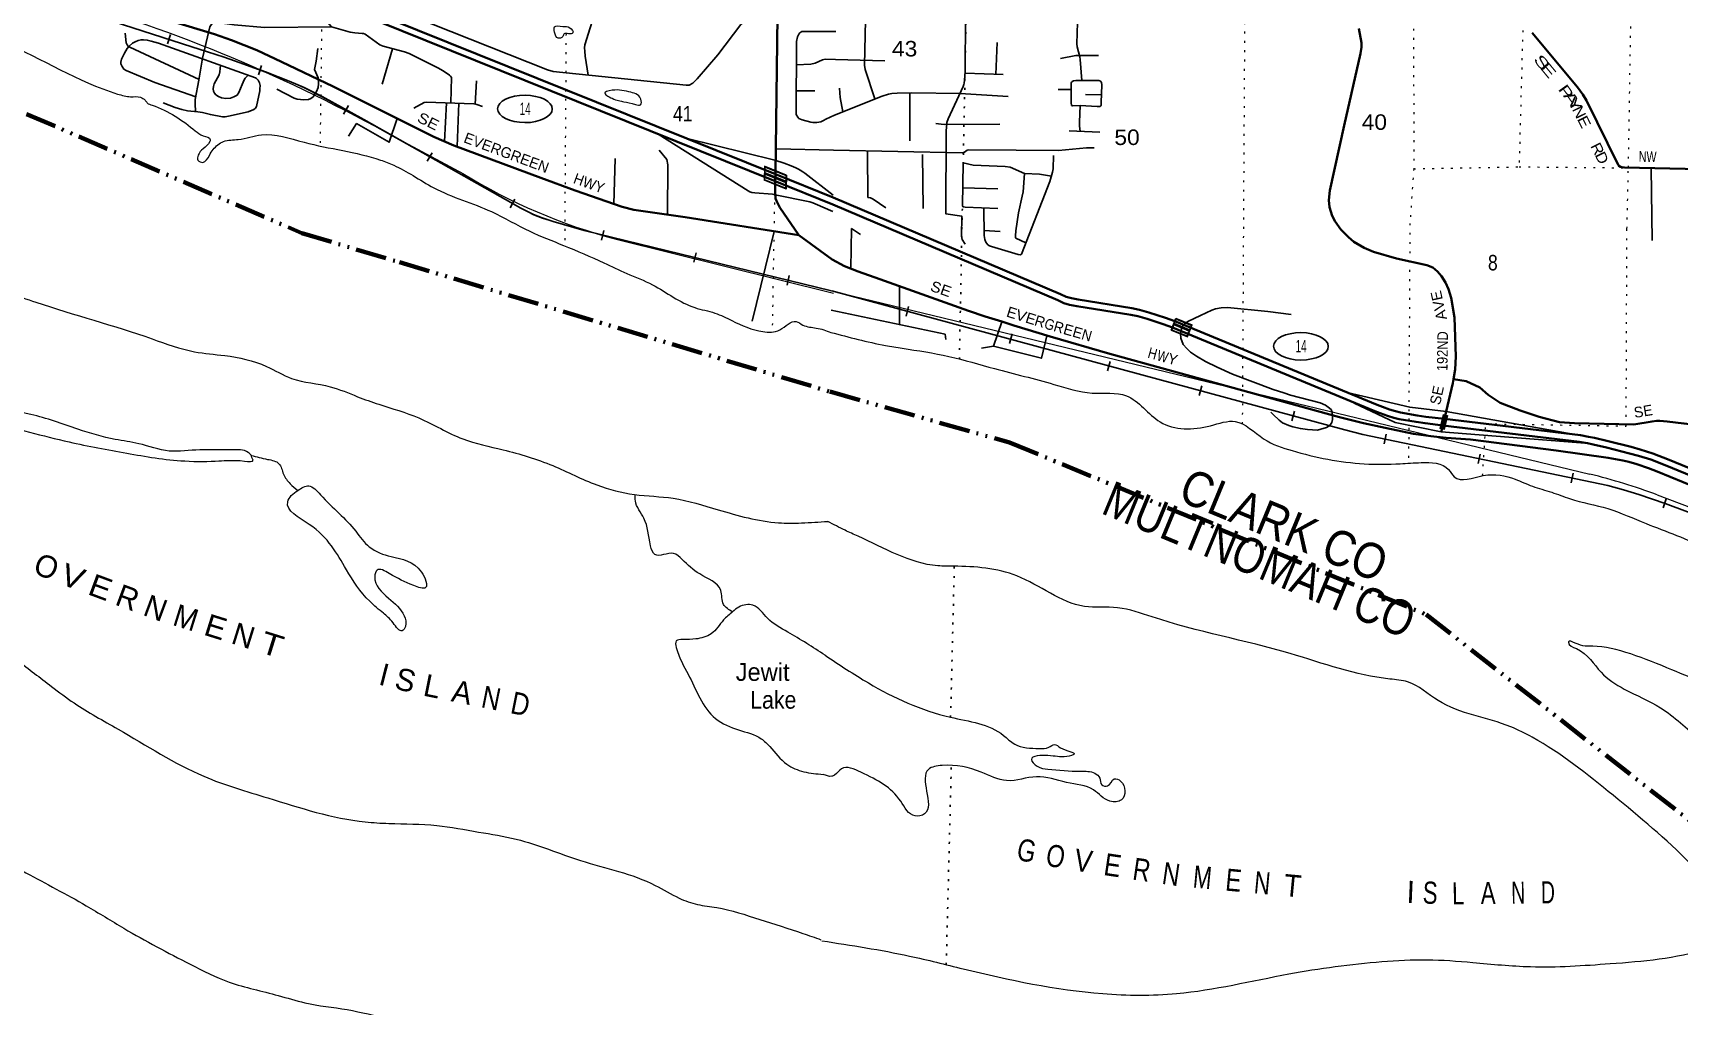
# Model space of a CAD drawing. Header units: feet. Extents: x -481249 to -254670, y -730376 to -544252.
# Drawn here: x -393503 to -374898, y -704442 to -693449 of the extents above; entities that cross this region are included whole.
import ezdxf
from ezdxf.enums import TextEntityAlignment as Align

# ---------------------------------------------------------------- set-up
doc = ezdxf.new("R2010")
doc.units = ezdxf.units.FT
doc.header["$LTSCALE"] = 70
doc.linetypes.add('DASH_DOUBLE_DOT', pattern=[9.2, 5, -1.2, 0.3, -1.2, 0.3, -1.2])
doc.linetypes.add('DOTTED', pattern=[1.5, 0.3, -1.2])
for name, color, linetype, lineweight in [('10', 7, 'DASH_DOUBLE_DOT', 70), ('17', 7, 'Continuous', 25), ('23', 7, 'Continuous', 70), ('24', 7, 'Continuous', 25), ('26', 7, 'Continuous', 40), ('27', 7, 'Continuous', 13), ('29', 7, 'Continuous', 25), ('34', 7, 'Continuous', 25), ('39', 7, 'Continuous', 13), ('41', 7, 'Continuous', 13), ('42', 7, 'Continuous', 13), ('59', 7, 'Continuous', 13), ('6', 7, 'DOTTED', 25), ('7', 7, 'DOTTED', 13)]:
    doc.layers.add(name, color=color, linetype=linetype, lineweight=lineweight)
doc.layers.add('12', color=7, linetype='Continuous')

msp = doc.modelspace()

# ---------------------------------------------------------------- linework, layer by layer
at = {"layer": '10'}
for points in [[(-396529.38, -693086.03), (-390465.31, -695711.14), (-389360.95, -696039.57), (-384495.48, -697501.79)], [(-384495.48, -697501.79), (-382464.62, -698075.99), (-377755.65, -700019.89), (-372848.32, -703857.9)]]:
    msp.add_lwpolyline(points, dxfattribs=at)
at = {"layer": '17'}
for centre in [(-387941.93, -694307.69), (-379172.2, -696989.59)]:
    msp.add_ellipse(centre, major_axis=(309.24, -1), ratio=0.500121, dxfattribs=at)
at = {"layer": '23', "lineweight": 35}
for p, q in [((-384459.24, -695306.74), (-385111.16, -695044.44)), ((-384460.55, -695386.09), (-385112.19, -695124.01))]:
    msp.add_line(p, q, dxfattribs=at)
for points in [[(-385111.16, -695044.44), (-390159.4, -693013.25), (-390472.58, -692899.17), (-397152.24, -690458.81), (-397256.2, -690425.06)], [(-385112.19, -695124.01), (-390186.24, -693083.29), (-390498.28, -692969.63), (-397176.7, -690529.72), (-397250.93, -690505.62)], [(-384460.55, -695386.09), (-381918.61, -696469.58), (-381849.56, -696500.4), (-381786.4, -696519.99), (-381703.7, -696534.11), (-381095.58, -696632.41), (-381015.15, -696649.63), (-380910.28, -696677.65), (-380727.6, -696737.8), (-380623.01, -696775.86), (-378337.64, -697721.48), (-378276.29, -697744.31), (-378193.59, -697775.94), (-378123.05, -697796.11), (-378060.29, -697811.18), (-377870.13, -697843.81), (-377768.26, -697859.07), (-377568.01, -697883.1)], [(-384459.24, -695306.74), (-381888.64, -696400.83), (-381824.99, -696429.24), (-381765.23, -696447.04), (-381689.66, -696460.41), (-381081.73, -696558.67), (-380997.61, -696576.69), (-380888.86, -696605.74), (-380703.04, -696666.93), (-380595.84, -696705.94), (-378310.21, -697651.66), (-378249.81, -697674.14), (-378169.84, -697704.73), (-378103.98, -697723.56), (-378045.18, -697737.68), (-377858.23, -697769.76), (-377758.23, -697784.74), (-377550.58, -697809.66)], [(-377568.01, -697883.1), (-376022.96, -698068.53), (-375934.25, -698084.32), (-375867.87, -698098.06), (-375716.62, -698132.81), (-375457.24, -698198.45), (-375357.9, -698226.33), (-375217.97, -698269.8), (-375036.41, -698340.01), (-370949.84, -700017.99)], [(-377550.58, -697809.66), (-376011.91, -697994.32), (-375920.08, -698010.66), (-375851.87, -698024.78), (-375699.02, -698059.9), (-375437.9, -698125.98), (-375336.64, -698154.4), (-375193.29, -698198.93), (-375008.64, -698270.34), (-370925.66, -699946.84)]]:
    msp.add_lwpolyline(points, dxfattribs=at)
at = {"layer": '24'}
for p, q in [((-377530.95, -697726.95), (-376053.83, -697989.29)), ((-377585.44, -697956.54), (-375913.75, -698087.52))]:
    msp.add_line(p, q, dxfattribs=at)
for points in [[(-386435.45, -694591.81), (-385418.45, -695234.55), (-385399.08, -695244.59), (-385379.01, -695250.16), (-385344.94, -695254.44), (-385144.8, -695272.48), (-385113.52, -695278.29), (-384723.48, -695358.23), (-384689.21, -695367.88), (-384660.22, -695379.04), (-384461.89, -695467.17)], [(-386123.14, -694637.26), (-385117.7, -694885.41), (-385010.97, -694920.99), (-384932.9, -694950), (-384881.33, -694972.04), (-384850.1, -694988.22), (-384829.74, -695000.77), (-384802.97, -695017.51), (-384778.73, -695033.41), (-384458.84, -695282.29)], [(-378650.13, -697511.01), (-377942.6, -697676.92), (-377530.95, -697726.95)], [(-378569.63, -697632.12), (-378104.83, -697848.25), (-377585.44, -697956.54)]]:
    msp.add_lwpolyline(points, dxfattribs=at)
at = {"layer": '26'}
for p, q in [((-385087.9, -693260.7), (-385111.16, -695044.44)), ((-385111.16, -695044.44), (-385112.19, -695124.01)), ((-384846.98, -695735.65), (-384470.86, -696010.22)), ((-377568.01, -697883.1), (-377585.44, -697956.54))]:
    msp.add_line(p, q, dxfattribs=at)
for points in [[(-392298.97, -693208.71), (-391451.21, -693464.99), (-391256.84, -693530.47), (-390974.1, -693644.44), (-390694.15, -693774.43), (-390110.14, -694056.11), (-388970.69, -694623.78), (-388745.48, -694719.57), (-387761.98, -695086.66), (-387373.36, -695228.26), (-386844.44, -695415.15), (-386712.91, -695447.12), (-386131.78, -695529.75), (-384846.98, -695735.65)], [(-378518.43, -693398.79), (-378488.2, -693562.12), (-378487.68, -693608.87), (-378498.83, -693680.3), (-378683.03, -694493.64), (-378845.1, -695228.64), (-378855.55, -695339.58), (-378848.46, -695417.58), (-378820.11, -695516.85), (-378783.82, -695578.92), (-378720.89, -695670.49), (-378635.85, -695757.94), (-378574.42, -695807.58), (-378455.68, -695876.38), (-378352.36, -695923.4), (-378091.71, -695998.02), (-377746.93, -696073.14), (-377680.24, -696100.67), (-377627.09, -696143.22), (-377583.38, -696197.58), (-377537.49, -696267.92), (-377505.42, -696344.13), (-377474.71, -696441.04), (-377434.89, -696665.17), (-377420.37, -697105.22), (-377428.84, -697253.08), (-377446.85, -697359.46)], [(-376557.5, -693447.22), (-376046.33, -694063.41), (-375986.24, -694146.2), (-375944.93, -694211.49), (-375585.76, -694939.27), (-375577.54, -694951.12), (-375561.07, -694961.71), (-375543.43, -694966.42), (-375516.38, -694968.78), (-374316.59, -694997.44)], [(-385112.19, -695124.01), (-385113.93, -695257.12), (-385109.24, -695320.45), (-385100.29, -695345.33), (-385062.86, -695419.67), (-384846.98, -695735.65)], [(-384470.86, -696010.22), (-384330.3, -696082.25), (-384177.4, -696143.44), (-383932.78, -696230.52), (-382929.56, -696588.25), (-382740.89, -696651.46), (-382553.21, -696710.63), (-382416.78, -696752.99), (-382007.5, -696880.08), (-381332.43, -697073.06), (-378735.62, -697788.49), (-378462.77, -697859.1), (-378218.33, -697911.8), (-377898.43, -697977.7), (-377703.26, -698004.35), (-377529.2, -698023.17), (-377253.74, -698042.66), (-376287, -698165.05), (-375698.95, -698249.77), (-375533.12, -698278.02), (-375464.91, -698294.49), (-375375.52, -698320.38), (-375243.8, -698365.09), (-375143.83, -698405.1), (-374409.95, -698706.34)], [(-373477.95, -697285.04), (-373815.74, -697665.79), (-373825.9, -697675.97), (-373837.96, -697683.03), (-373850.6, -697690.09), (-373875.6, -697698.33), (-373986.85, -697726.95), (-374679.55, -697873.22), (-374695.4, -697875.43), (-374717.75, -697875.43), (-374747.74, -697871.89), (-374843.35, -697860.35), (-375033, -697839.01), (-375114.7, -697831.88), (-375133.23, -697831.3), (-375152.92, -697831.88), (-375203.01, -697838.05), (-375408.67, -697872.05)], [(-377446.85, -697359.46), (-377454.63, -697405.41), (-377530.95, -697726.95), (-377550.58, -697809.66), (-377568.01, -697883.1)], [(-377446.85, -697359.46), (-377304.65, -697383.17), (-377147.79, -697453.8), (-377053.68, -697536.19), (-376920.35, -697626.44), (-376692.9, -697712.76), (-376477.22, -697787.31), (-376249.78, -697846.17), (-376081.15, -697857.94), (-375408.67, -697872.05)]]:
    msp.add_lwpolyline(points, dxfattribs=at)
at = {"layer": '29'}
for p, q in [((-382618.86, -693917.51), (-382604.4, -693556.37)), ((-389438.76, -693627.49), (-389554.66, -694028.11)), ((-384433.54, -693749.89), (-383876.38, -693764.69)), ((-382967.69, -693905.58), (-382536.83, -693920.32)), ((-388490.52, -693989.98), (-388506.46, -694252.41)), ((-384874.1, -694103.37), (-384667.04, -694103.42)), ((-383592.27, -694669.56), (-383592.97, -694126.52)), ((-381915.69, -694087.47), (-381768.37, -694090.03)), ((-381604.63, -694142.99), (-381427.03, -694148.02)), ((-388827.94, -694238.83), (-388850.53, -694674.89)), ((-388687.74, -694243.79), (-388709.14, -694733.14)), ((-381446.14, -694568.64), (-381789.94, -694554.64)), ((-386921.15, -694866.47), (-386938.02, -695382.08)), ((-385098.55, -694760.18), (-384456.01, -694774.68)), ((-383448.71, -694823.36), (-383440.08, -695431.73)), ((-375213.64, -694976.01), (-375202.86, -695795.73)), ((-382994.05, -695199.51), (-382597.67, -695209.99)), ((-385126.42, -695690.87), (-385373.9, -696704.71)), ((-382572.23, -695693.45), (-382753.6, -695680.52)), ((-383709.21, -696310.24), (-383710.04, -696743.49))]:
    msp.add_line(p, q, dxfattribs=at)
for points in [[(-386708.27, -692523.11), (-386817.86, -692570.01), (-386852.89, -692588.13), (-386871.29, -692597.07), (-386918.11, -692636.46), (-386968.89, -692700.16), (-387022.34, -692811.66), (-387266.54, -693582.04), (-387268.06, -693619.33), (-387265.99, -693655.14), (-387261.16, -693711.93), (-387228.42, -693924.89)], [(-383985.95, -694192.89), (-384095.13, -693861.18), (-384103.22, -693814.88), (-384076.18, -692626.83), (-384069.84, -692611.54), (-384022.95, -692557.61)], [(-390292.19, -692829.34), (-387686.9, -693867.43), (-387621.63, -693884.13), (-386118.22, -694039.97), (-386084.13, -694037.59), (-386045.48, -694018.26), (-385996.81, -693967.1), (-385760.73, -693697.3), (-385503.79, -693355.71), (-385465.74, -693322.24), (-385436.75, -693302.91), (-385388.44, -693281.16), (-385344.05, -693271.19), (-385087.9, -693260.7)], [(-390256.19, -693233.65), (-390129.04, -693380.82), (-389916.49, -693438.79), (-389863.92, -693448.51), (-389780.59, -693454.55), (-389766.7, -693455.16), (-389749.84, -693462.33), (-389582.52, -693582.63), (-389565, -693591.7), (-389544.16, -693600.23), (-389303.51, -693662.46), (-389250.98, -693683.54), (-388927.34, -693841.93), (-388867.51, -693877.47), (-388793.83, -693928.22), (-388781.75, -693939.1), (-388773.67, -693953.35), (-388778.83, -694240.57)], [(-391664, -694337.97), (-391669.56, -694250.86), (-391667.87, -694200.5), (-391627.39, -693982.89), (-391586.58, -693733.29), (-391502.47, -693382.09), (-391479.33, -693347.62), (-391449.67, -693332.58), (-391389.95, -693335.53), (-391226.72, -693356.65), (-390887.21, -693387.79), (-390129.04, -693380.82)], [(-382961.45, -693273.57), (-382966.27, -693884.78), (-382973.1, -693984.67), (-382976.63, -694016.44), (-382981.91, -694032.12), (-382987.62, -694053.66), (-383159.79, -694420.55), (-383173.62, -694460.05), (-383175.45, -694473.05), (-383180.2, -694556.48), (-383186.77, -695492.35), (-383006.01, -695517.91), (-383008.36, -695743.84), (-383001.9, -695784.18), (-382964.8, -695834.93)], [(-381698.25, -693331.03), (-381703.47, -693571.56), (-381699.18, -693608.21), (-381671.13, -693718.94), (-381667.01, -693748.07), (-381647.32, -693987.1)], [(-391662.49, -694171.6), (-392124.36, -694010.28), (-392448.71, -693875.28), (-392476.35, -693858.15), (-392495.68, -693829.15), (-392507.76, -693797.73), (-392509.57, -693779), (-392501.66, -693746.8), (-392466.69, -693676.9), (-392438.05, -693625.4), (-392414.15, -693597.75), (-392377.32, -693565.73), (-392348.93, -693550.62), (-392314.44, -693534.55), (-392281.3, -693526.46), (-392251.71, -693527.06), (-392210.04, -693530.08), (-392167.16, -693541.56), (-392085.04, -693565.73), (-390987.64, -693954.83), (-390975.69, -693965.08), (-390958.78, -693983.21), (-390941.87, -694013.42), (-390935.83, -694044.83), (-390936.68, -694081.29), (-390938.25, -694105.25), (-390974.97, -694280.92), (-390985.96, -694299.19), (-391006.49, -694314.9), (-391070.11, -694342.04), (-391292.73, -694391.03), (-391328.97, -694397.07), (-391362.25, -694395.33), (-391496.73, -694372.08), (-391586.22, -694349.94), (-391639.18, -694340.76), (-391755.67, -694327.68), (-391821.74, -694314.9), (-391894.05, -694292.4), (-392030.21, -694237.14)], [(-392460.36, -693451.2), (-392449.43, -693559.3), (-392437.71, -693585.06), (-392425.02, -693597.75), (-392407.73, -693609.68), (-391626.01, -693974.47)], [(-384428.3, -693432.18), (-384810.84, -693432.13), (-384834.05, -693446.68), (-384847.34, -693461.79), (-384863.03, -693492.6), (-384872.37, -693547.55), (-384874.93, -694369.47), (-384859.41, -694402.5), (-384844.92, -694417), (-384809.2, -694430.08), (-384712.06, -694458.09), (-384685.49, -694462.92), (-384642.61, -694459.62), (-384598.53, -694453.25), (-384565.92, -694437.54), (-384541.76, -694423.04), (-384443.9, -694377.35)], [(-390747.7, -694085.04), (-390549.33, -694187.42), (-390515.63, -694199.19), (-390443.04, -694206.75), (-390387.49, -694199.5), (-390362.72, -694190.61), (-390336.76, -694170.5), (-390298.11, -694112.5), (-390281, -694067.37), (-390273.95, -694023.08), (-390277.84, -693957.41), (-390319.06, -693861.03), (-390317.43, -693844.25), (-390301.99, -693767.19), (-390282.39, -693623.38)], [(-384873.19, -693811.53), (-384712.06, -693800.73), (-384663.78, -693791.47), (-384579.2, -693754.81), (-384550.7, -693746.52), (-384433.54, -693749.89)], [(-381887.49, -693737.22), (-381714.88, -693704.14), (-381683.48, -693703.36), (-381460.84, -693704.56)], [(-391382.75, -693814.74), (-391389.11, -693887.11), (-391399.02, -693923.4), (-391452.86, -694022.51), (-391463.03, -694053.9), (-391466.65, -694079.27), (-391461.82, -694108.27), (-391451.98, -694130.51), (-391435.25, -694146.94), (-391406.27, -694166.28), (-391370.03, -694181.98), (-391321.89, -694189.71), (-391269.79, -694188.03), (-391231.14, -694172.32), (-391196.11, -694150.57), (-391174.4, -694123.08), (-391137.27, -694033.43), (-391116.6, -693979.63), (-391105.53, -693962.06), (-391069.57, -693925.78)], [(-384443.9, -694377.35), (-383903.99, -694165.02), (-383834.04, -694141.23), (-383796.41, -694134.17), (-383735.34, -694129.88), (-383569.26, -694126.76), (-383021.27, -694132.29), (-382479.78, -694165.77)], [(-384385.32, -694071.98), (-384379.2, -694178.32), (-384350.98, -694340.81)], [(-389197.53, -694297.4), (-389081.88, -694236.96), (-389058.09, -694230.7), (-388521.38, -694249.67), (-388485.24, -694256.3), (-388421.14, -694278.6)], [(-381668.14, -694559.6), (-381673.47, -694503.54), (-381676.19, -694456.41), (-381665.24, -694270.55)], [(-389386.66, -694416.55), (-389477.07, -694684.79), (-389844.86, -694473.39), (-389936.82, -694614.53)], [(-383298.73, -694472.25), (-383238.3, -694481.23), (-383202.88, -694481.93), (-382574.76, -694480.85)], [(-386425.52, -694775.07), (-386340.13, -694877.86), (-386326.89, -694940.24), (-386330.66, -695501.47)], [(-384456.01, -694774.68), (-382999.5, -694803.2), (-382975.44, -694797.76), (-382944.86, -694775.4), (-382926.64, -694770.7), (-382389.94, -694774.68), (-381909.9, -694777.03), (-381593.34, -694748.47), (-381509.32, -694747.92)], [(-384069.96, -694793.34), (-384066.23, -695307.8), (-384036.31, -695312.33), (-384008.11, -695327.32), (-383862.29, -695425.59)], [(-381968.88, -694832.12), (-381972.78, -694983.65), (-381978.25, -695022.36), (-382008.09, -695126.06), (-382330.7, -695948.19), (-382341.5, -695954.46), (-382366.77, -695951.57), (-382667.23, -695862.16), (-382690.8, -695853.26), (-382710.8, -695841.5), (-382734.37, -695812.89), (-382746.08, -695783.84), (-382753.02, -695736.4), (-382756.25, -695426.63)], [(-382988.07, -694916.6), (-382998.36, -695403.75), (-382994.25, -695410.81), (-382983.66, -695415.52), (-382967.42, -695418), (-382596.13, -695433.17)], [(-382988.07, -694916.6), (-382874.99, -694942.6), (-382516.15, -694957.77), (-382457.33, -694965.91), (-382294.56, -695036.89), (-382126.69, -695045.83), (-381991.36, -695067.93)], [(-382281.07, -695821.7), (-382393.5, -695766.72), (-382397.95, -695761.48), (-382397.95, -695741.47), (-382392.08, -695686.57), (-382364.46, -695482.62), (-382321.13, -695294.97), (-382311.5, -695246.07), (-382294.56, -695036.89)], [(-384256.96, -696111.6), (-384249.91, -695660.23), (-384149.06, -695726.12)], [(-384480.27, -696580.23), (-383192.86, -696853.12), (-383183.92, -696913.41)], [(-379280.26, -696628.64), (-379545.76, -696597.96), (-380001.01, -696551.95), (-380074.69, -696555.79), (-380135.85, -696567.56), (-380178.19, -696581.68), (-380306.64, -696640.83), (-380451.04, -696708.76), (-380500.43, -696746.42), (-380519.05, -696775.42), (-380531.01, -696845.26), (-380529.22, -696897.5), (-380502.79, -696967.64), (-380462.8, -697014.71), (-380420.46, -697054.71), (-380350.79, -697101.03), (-380249.92, -697160.61), (-380118.2, -697226.51), (-379946.29, -697302.49), (-379485.47, -697475.97), (-379363.15, -697515.98), (-379289.06, -697539.51), (-378955.05, -697628.94), (-378892.72, -697652.48), (-378864.5, -697676.01), (-378831.57, -697704.25), (-378819.73, -697732.98), (-378815.1, -697814.86), (-378821.83, -697851.19), (-378843.33, -697885.46), (-378880.96, -697906.64), (-378947.19, -697927.17), (-378983.28, -697934.89), (-379096.18, -697930.18), (-379177.33, -697918.41), (-379264.72, -697897.59), (-379306.7, -697883.11), (-379378.44, -697854.87), (-379417.25, -697824.27), (-379484.31, -697759.49), (-379512.51, -697733.78)], [(-382781.58, -697010.6), (-382647.17, -696988.89), (-382550.36, -696711.52)], [(-382647.17, -696988.89), (-382105.49, -697124.59), (-382041.76, -696869.44)]]:
    msp.add_lwpolyline(points, dxfattribs=at)
msp.add_lwpolyline([(-381665.24, -694270.55), (-381754.62, -694272.9), (-381762.87, -694268.5), (-381768.31, -694236.34), (-381768.4, -694015.87), (-381764.03, -694004.6), (-381758.15, -693996.36), (-381742.86, -693991.66), (-381715.88, -693986.73), (-381454.71, -693988.13), (-381442.95, -693991.66), (-381434.72, -693998.72), (-381427.29, -694008.82), (-381422.96, -694036.37), (-381430.25, -694236.22), (-381431.19, -694265.84), (-381434.72, -694274.08), (-381445.3, -694279.96), (-381475.02, -694279.53)], close=True, dxfattribs=at)
at = {"layer": '34'}
for p, q in [((-391981.85, -693574.14), (-391947.95, -693468.86)), ((-390955.21, -693921.92), (-390918.03, -693817.75)), ((-389991.12, -694366.09), (-389937.65, -694269.25)), ((-389045.93, -694899.49), (-388991.62, -694803.14)), ((-388110.58, -695423.67), (-388056.27, -695327.31)), ((-387076.99, -695788.53), (-387050.84, -695681.05)), ((-386034.54, -696039.43), (-386008.4, -695931.95)), ((-384980.14, -696298.61), (-384953.99, -696191.14)), ((-383634.63, -696647.68), (-383605.71, -696540.92)), ((-382464.93, -696956.1), (-382436.01, -696849.34)), ((-381356.43, -697266.04), (-381327.51, -697159.28)), ((-380320.84, -697543.86), (-380291.92, -697437.1)), ((-379273.5, -697830.27), (-379244.58, -697723.5)), ((-378230.31, -698090.24), (-378207.72, -697981.96)), ((-377167.92, -698314.48), (-377145.34, -698206.2)), ((-376117.76, -698530.83), (-376095.18, -698422.55)), ((-375078.57, -698815.94), (-375042.8, -698711.28))]:
    msp.add_line(p, q, dxfattribs=at)
at = {"layer": '34', "lineweight": 13}
for p, q in [((-389522.76, -694568.22), (-388638.16, -695042.49)), ((-386911.28, -695779.14), (-384455.92, -696389.44)), ((-384460.96, -696367.17), (-375905.93, -698433.11))]:
    msp.add_line(p, q, dxfattribs=at)
for points in [[(-410217.27, -687647.52), (-391705.79, -693606.81), (-391623.66, -693633.4), (-391342.19, -693724.21), (-390875.63, -693890.75), (-390608.35, -693993.97), (-390437.02, -694068.02), (-390236.31, -694169.6), (-389764.77, -694429.94), (-387989.61, -695430.44), (-387844.97, -695502.53), (-387748.84, -695540.06), (-387623.31, -695579.92), (-387273.85, -695682.89), (-384478.56, -696362.88)], [(-384473.78, -696363.49), (-378674.46, -697934.4), (-378471.55, -697985.27), (-375701.93, -698562.91), (-375526.18, -698611.38), (-375352.09, -698663.17), (-375055.39, -698764.57), (-370848.56, -700337.01)], [(-375145.85, -698666.6), (-371003.34, -700232.6), (-370934.13, -700254.01)]]:
    msp.add_lwpolyline(points, dxfattribs=at)
at = {"layer": '34'}
for points in [[(-410216.93, -687646.48), (-391705.45, -693605.76), (-391623.32, -693632.35), (-391341.84, -693723.17), (-390875.25, -693889.72), (-390607.93, -693992.95), (-390436.55, -694067.02), (-390235.8, -694168.63), (-389764.23, -694428.98), (-387989.09, -695429.47), (-387844.52, -695501.52), (-387748.47, -695539.02), (-387622.99, -695578.87), (-387273.56, -695681.83), (-384478.3, -696361.81)], [(-384473.49, -696362.43), (-378674.18, -697933.34), (-378471.3, -697984.2), (-375701.67, -698561.84), (-375525.88, -698610.32), (-375351.76, -698662.12), (-375055.02, -698763.53), (-370848.21, -700335.97)]]:
    msp.add_lwpolyline(points, dxfattribs=at)
at = {"layer": '34', "lineweight": 13}
for centre, radius, start, end in [((-397935.28, -709735.85), 17344.54, 60.97547, 74.60056), ((-385269.17, -689555.51), 6436.61, 238.38524, 255.21934), ((-377773.3, -705865.86), 7663.74, 69.94989, 75.89715)]:
    msp.add_arc(centre, radius, start, end, dxfattribs=at)
at = {"layer": '39'}
for points in [[(-416431.66, -691120.24), (-416007.48, -691153.15), (-415860.96, -691212.94), (-415625.19, -691222.87), (-414894.47, -691197.16), (-414516.07, -691182.62), (-413768.76, -691213.43), (-413551.18, -691230.92), (-412988.58, -691369.31), (-412520.38, -691443.2), (-411634.76, -691621.77), (-410901.6, -691818.55), (-410557.24, -691885.32), (-410028.22, -691926.67), (-409533.24, -692049.33), (-409120.26, -692252.09), (-408505.85, -692558.1), (-407748.97, -693005.97), (-407088.59, -693393.3), (-406908.44, -693467.96), (-406716.59, -693554.95), (-406538.99, -693651.59), (-406092.49, -693953.39), (-405825.79, -694086.34), (-405578.37, -694190.75), (-404989.95, -694576.27), (-404427.91, -694897), (-403853.18, -695189.99), (-403469.64, -695450.13), (-403093.4, -695682.02), (-402715.56, -695929.99), (-402184.51, -696290.02), (-401922.31, -696523.05), (-401409.1, -696956.78), (-400509.61, -697700.81), (-400210.47, -697896.69), (-399954.57, -698061.44), (-399597.27, -698330.93), (-399407.68, -698588.19), (-399120.99, -698801.8), (-398552.96, -699202.84), (-397925.42, -699783.73), (-397845.32, -699940.04), (-397712.84, -700001.49), (-397587.46, -700106.84), (-397131.57, -700593.23), (-396378.45, -701191.3), (-395788.08, -701659.03), (-395258.28, -702069.13), (-394256.98, -702661.41), (-393886.04, -702784.96), (-393581.8, -702936.89), (-392901.03, -703308.7), (-392475.37, -703563.88), (-391725.43, -703969.49), (-391284.42, -704170.95), (-390730.17, -704323.15), (-390430.18, -704404.84), (-389952.09, -704482.98), (-388996.6, -704667.32), (-388519.6, -704709.37), (-388238.21, -704814.63), (-387736.73, -704997.57), (-386640.48, -705391.85), (-385871, -705655.67), (-385333.09, -705821.49), (-384634.65, -705913.8)], [(-395802.16, -692701.08), (-395747.73, -692604.26), (-395714.7, -692563), (-395695.06, -692577.52), (-395722.05, -692697.08), (-395742.65, -692800.77), (-395601.53, -692916.54), (-395314.63, -693041.98), (-394996.95, -693136.14), (-394479.29, -693311.47), (-393829.29, -693554.25), (-392545.79, -694139.6), (-392398.52, -694169.35), (-392288.68, -694176.12), (-392235.51, -694209.52), (-392210.28, -694240.21), (-392156.9, -694265.6), (-391668.08, -694554.43), (-391577.48, -694610.82), (-391498.62, -694656.89), (-391503.12, -694676.81), (-391579.13, -694757.06), (-391635.01, -694831.81), (-391638.41, -694887.83), (-391582.99, -694911.27), (-391509.02, -694832.97), (-391412.02, -694713.17), (-391349.1, -694676.68), (-391182.49, -694652.81), (-390921.17, -694601.26), (-390439.18, -694683.52), (-389574.15, -694885.61), (-389425.58, -694943.46), (-389206.5, -695061.18), (-388971.93, -695199.34), (-388320.58, -695468.21), (-387888.07, -695689.49), (-387506.03, -695849.39), (-387048.93, -696047.25), (-386791.87, -696165.93), (-386499.08, -696295.53), (-386023.45, -696551.96), (-385794.97, -696613.82), (-385603.07, -696698.8), (-385254.16, -696823.8), (-385061.61, -696802.59), (-384877.26, -696709.03), (-384800.25, -696749.04), (-384649.08, -696782.9), (-384484.22, -696831.72)], [(-387514.21, -693376.33), (-387606.36, -693382.03), (-387607.82, -693440.11), (-387567.54, -693509.25), (-387515.02, -693488.53), (-387498.27, -693458.89), (-387450.25, -693458.09), (-387400.03, -693449.34), (-387434.56, -693390.35), (-387514.21, -693376.33)], [(-386823.42, -694227.33), (-386956.44, -694187.91), (-387038.85, -694123.72), (-386988.32, -694102.95), (-386766.59, -694114.53), (-386632.62, -694196.05), (-386634.27, -694262.14), (-386694.14, -694256.63), (-386823.42, -694227.33)], [(-397866.21, -696775.3), (-398196.72, -696394.26), (-398635.56, -695866.22), (-398927.4, -695618.41), (-399264.86, -695355.43), (-399837.68, -694906.17), (-400139.41, -694654.11), (-400120.57, -694620.51), (-399975.65, -694664.24), (-399607.3, -694811.77), (-399175.49, -695061.09), (-398583.97, -695482.76), (-398009.74, -695875.94), (-397359.5, -696269.02), (-397205.04, -696411.17), (-396792.57, -696714.12), (-396282.11, -697017.52), (-395986.82, -697127.14), (-395607.47, -697234.87), (-395388.19, -697344.59), (-395083.36, -697552.64), (-394518.02, -697741.2), (-393986.7, -697850.74), (-393094.09, -698069.56), (-392443.18, -698196.14), (-391787.33, -698284.77), (-391401.29, -698284.45), (-391113.29, -698285.68), (-391013.04, -698276.18), (-391030.23, -698243.68), (-391036.35, -698219.48)], [(-391034.3, -698221.49), (-391068.93, -698188.21), (-391262.16, -698159.7), (-391618.17, -698158.77), (-391962.54, -698172.15), (-392306.5, -698089.36), (-392573.31, -698040.57), (-392994.48, -697925.78), (-393528.34, -697758.06), (-393928.63, -697687.88), (-394335.06, -697623.56), (-394760.68, -697526.69), (-394968.57, -697441.3), (-395178, -697337.85), (-395144.62, -697282.58), (-394991.1, -697302.47), (-394456.53, -697361.99), (-393851.01, -697463.38), (-393829.22, -697391.79), (-393890.28, -697274.03), (-394025.06, -697224.55), (-394211.36, -697235.9), (-394432.54, -697122.12), (-394525.84, -697093.73), (-394662.56, -697122.35), (-394788.69, -697047.04), (-394847.41, -696915.31), (-394921.42, -696915.45), (-394983.54, -697000.06), (-395077.19, -697065.84), (-395179.69, -697085.31), (-395238.31, -697029.73), (-395340.84, -696730.57), (-395534.96, -696174.61), (-395451.85, -696130.61), (-395189.79, -696129.18), (-394439.89, -696216.16), (-394093.68, -696288.99), (-393468.67, -696491.07), (-392156.88, -696904.79), (-391676.49, -697051.13), (-391335.52, -697093.76), (-390864.52, -697215.82), (-390579.88, -697351.23), (-390142.21, -697446.39), (-389834.98, -697558.32), (-389593.11, -697644.56), (-389142.91, -697798.15), (-388644.78, -698035.12), (-388189.83, -698158.77), (-387628.23, -698337.21), (-387129.65, -698556.15), (-386704.28, -698663.03), (-386265.32, -698706.13), (-385758.49, -698835.1), (-385076.11, -698982.5), (-384816.03, -698984.58), (-384518.94, -698967.52)], [(-384484.22, -696831.72), (-383867.2, -696979.67), (-383677.73, -697011.03), (-383149.3, -697104.41), (-382633.65, -697241.66), (-381962.69, -697419.7), (-381530.35, -697517.42), (-381144.83, -697548.18), (-380762, -697843.46), (-380194.69, -697887.41), (-379913.77, -697838.19), (-379593.19, -698034.17), (-379271.51, -698168.05), (-378456.01, -698316.53), (-378049.92, -698315.59), (-377811.67, -698303.7), (-377503, -698381.23), (-377438.46, -698464.53), (-377110.16, -698450.2), (-376748.81, -698490.57), (-376556.19, -698570.08), (-376337.36, -698638.03), (-376134.59, -698709.7), (-375702.54, -698823.45), (-375271.44, -698991.3), (-374588.58, -699287.79), (-374414.1, -699375.01), (-374170.03, -699373.25), (-373803.85, -699479.84), (-373428.43, -699628.68), (-372920.05, -699837.95), (-372579.73, -699936.07), (-372394.79, -699997.42), (-372167.53, -700041.46), (-371905.56, -700158.26), (-371509.75, -700285.41), (-371435.51, -700272.67), (-371281.96, -700299.39), (-370714.3, -700549.79), (-370339.85, -700640.49), (-369802.23, -700780.13), (-368637.31, -700964.76), (-368432.52, -701034.47), (-367963.26, -701080.72), (-367162.34, -701148.78), (-366504.55, -701054.01), (-365664.36, -700711.89), (-364840.68, -700437.81), (-364572.79, -700328.27), (-364195.41, -700272.33), (-363854.27, -700158.17), (-363302.41, -699945.31), (-362673.72, -699685.69), (-362316.78, -699635.78), (-362062.84, -699754.45), (-361992, -699707.58), (-361875.03, -699541.26), (-361749.92, -699479.3), (-361679.24, -699554.69), (-361538.69, -699525.07), (-361524.2, -699497.26), (-361572.24, -699386.19), (-361575.32, -699334.03), (-361478.27, -699275.59), (-361373.4, -699227.31), (-361354.18, -699271.74), (-361411.73, -699358.93), (-361393.01, -699431.4), (-361288.21, -699387.13), (-361197.92, -699258.43), (-360896.97, -699207.55), (-360345.73, -699255.23), (-359682.38, -699411.09), (-359136.7, -699773.34), (-358719.83, -699840.72), (-358508.44, -699764.23), (-358396.37, -699647.94), (-358370.57, -699433.93), (-358349.05, -699009.41), (-358340.13, -698957.45), (-358311.85, -698941.91), (-358245.89, -699057.3), (-358227.59, -699153.82), (-358241.04, -699235.76), (-358167.48, -699261.1), (-358148.31, -699195.29), (-358179.65, -699044.43), (-358162.21, -698850.32), (-358082.59, -698759.51), (-357965.1, -698789.61), (-357895.08, -698788.83)], [(-396978.07, -697653.31), (-396298.65, -698239.5), (-395802.53, -698636.73), (-395540.13, -698781.6), (-394991.64, -699324.42), (-394640.79, -699691.95), (-394528.06, -699903.19), (-394245.57, -700124.71), (-393677.79, -700535.76), (-393293.16, -700832), (-393037.8, -701018.77), (-392541.13, -701313.81), (-391570.36, -701847.21), (-390846.41, -702091.85), (-389747.05, -702361.96), (-389481.44, -702378.66), (-388937.98, -702402.34), (-388465.78, -702476.33), (-388039.76, -702557.18), (-387313.7, -702797.86), (-386468.66, -703079.62), (-386200.21, -703222.63), (-385991.97, -703294), (-385774.84, -703329.51), (-385288.15, -703463.99), (-384801.95, -703620.91), (-384596.51, -703693.03)], [(-391036.09, -698221.05), (-390850.78, -698266.23), (-390722, -698315.56), (-390670.93, -698433.07), (-390595.63, -698541.17), (-390510.05, -698618.94)], [(-390510.05, -698618.94), (-390386.24, -698566.47), (-390252.71, -698666.02), (-389854.99, -699078.81), (-389701.38, -699255.01), (-389454.12, -699365.43), (-389112.45, -699540.34), (-389064.84, -699715.88), (-389198.27, -699692.49), (-389474.86, -699555.28), (-389613.94, -699517.72), (-389639.78, -699591.21), (-389483.82, -699833.6), (-389306.82, -700034.43), (-389293.79, -700152.99), (-389329.02, -700202.21), (-389432.81, -700113.43), (-389542.1, -700004.47), (-389696.76, -699870.33), (-389959.86, -699513.03), (-390379.11, -699001.51), (-390622.72, -698744.89), (-390582.99, -698675.75), (-390508.48, -698618.28)], [(-385595.96, -699989.79), (-385697.22, -699904.73), (-385729.3, -699747.62), (-385966.66, -699561.3), (-386164.55, -699396.01), (-386262.9, -699329.41), (-386473.24, -699342.16), (-386522.76, -699242.72), (-386597, -698932.25), (-386694.09, -698735.43), (-386693.82, -698664.75)], [(-374279.47, -703634.36), (-374309.28, -703397.34), (-374469.11, -703160.06), (-374773.32, -702830.08), (-375643.85, -702061.32), (-376556.39, -701406.08), (-376800.33, -701287.59), (-377621.21, -700990.7), (-377965.54, -700780.27), (-378167.01, -700748.7), (-379292.09, -700460.54), (-380853.01, -700046.54), (-381243.25, -699943.54), (-381619.02, -699926.97), (-382381.05, -699583), (-383095.19, -699474.03), (-383277.18, -699469.19), (-384175.41, -699134.87), (-384324.5, -699068.07), (-384518.94, -698967.52)], [(-384548.17, -700479.39), (-384970.97, -700217.57), (-385199.09, -700061.54), (-385365.45, -699915.08), (-385523.96, -699935.14), (-385596.09, -699989.68)], [(-385595.96, -699989.79), (-385697.63, -700081.07), (-385835.51, -700235.92), (-386009.03, -700295.68), (-386159.2, -700301.93), (-386231.56, -700316.14), (-386231.46, -700392.29), (-386097, -700694.26), (-385787.48, -701195), (-385526.68, -701323.8), (-385271.12, -701422.41), (-385175.32, -701510.98), (-384982.28, -701710.22), (-384790.39, -701795.2), (-384571.1, -701824.76)], [(-372715.66, -701964), (-373129.69, -701736.32), (-373570.43, -701548.27), (-373922.3, -701311.65), (-374257.11, -701015.21), (-374978.65, -700643.88), (-375872.08, -700377.8), (-376071.48, -700342.25), (-376147.26, -700328.91), (-376147.33, -700332.92), (-376058.59, -700404.61), (-375779.27, -700672.03), (-375516.58, -700861), (-375108.26, -701072.54), (-374666.46, -701426.97), (-374309.09, -701691.74), (-373765.93, -701969.76), (-373069.31, -702054.05), (-372670.07, -702101.08), (-372625.09, -702045.75), (-372676.19, -701994.75), (-372719.23, -701962.04)], [(-384548.17, -700479.39), (-384060.73, -700792.37), (-383133.43, -701179.31), (-382532.96, -701384.17), (-382406.72, -701484.58), (-382131.54, -701533.47), (-382021.27, -701519.35), (-381956.71, -701488.41), (-381887.36, -701525.69), (-381734.59, -701596.5), (-381817.08, -701623.12), (-382030.9, -701611.38), (-382217.73, -701656.23), (-382151.09, -701733.55), (-382031.64, -701765.69), (-381662.01, -701790.17), (-381502.35, -701810.99), (-381445.32, -701866.09), (-381422.67, -701942.65), (-381356.89, -701955.82), (-381281.48, -701876.96), (-381209.89, -701900.26), (-381199.65, -702112.89), (-381329.95, -702128.65), (-381515.72, -702001.16), (-381820.26, -701915.68), (-382161.18, -701851.62), (-382498.01, -701895.86), (-382784.37, -701800.69), (-383227.1, -701724.83), (-383381.9, -701768.23), (-383402.26, -702014.4), (-383426.83, -702272.52), (-383533.24, -702294.72), (-383694.34, -702129.57), (-384144.6, -701801.05), (-384363.93, -701761.15), (-384443.23, -701833.93), (-384474.16, -701846.31), (-384571.1, -701824.76)], [(-384586.38, -703705.4), (-383595.26, -703876.99), (-382987.73, -704021.85), (-381412.43, -704301.82), (-380576.27, -704300.35), (-379310.17, -704079.88), (-378255.52, -703939.91), (-377745.06, -703918.74), (-377229.53, -703949.76), (-376578.27, -703997.18), (-375677.51, -703962.76), (-374582.27, -703789.43), (-374451.33, -703737.59), (-374279.47, -703634.36)]]:
    msp.add_spline(points, degree=3, dxfattribs=at)
at = {"layer": '59'}
for p, q in [((-385234.99, -694954.19), (-385237.08, -695114.2)), ((-384987.32, -695134.69), (-385236.04, -695034.61)), ((-384986.27, -695054.26), (-385234.99, -694954.19)), ((-384986.27, -695054.26), (-384988.36, -695214.23)), ((-384988.36, -695214.23), (-385237.08, -695114.2)), ((-380639.7, -696806.83), (-380585.87, -696672.19)), ((-380585.87, -696672.19), (-380401.05, -696748.66)), ((-380454.89, -696883.3), (-380401.05, -696748.66)), ((-380639.7, -696806.83), (-380454.89, -696883.3)), ((-377564.57, -697760.35), (-377601.79, -697917.16)), ((-377564.57, -697760.35), (-377515.92, -697771.89)), ((-377515.92, -697771.89), (-377553.14, -697928.7)), ((-377553.14, -697928.7), (-377601.79, -697917.16))]:
    msp.add_line(p, q, dxfattribs=at)
for points in [[(-385228.19, -695046.39), (-384995.39, -695140.06), (-384996.21, -695202.45), (-385229.01, -695108.82)], [(-385227.14, -694965.97), (-384994.34, -695059.64), (-384995.17, -695122.9), (-385227.97, -695029.24)], [(-380459.31, -696872.81), (-380437.41, -696818.03), (-380607.43, -696747.68), (-380629.34, -696802.46)], [(-380581.45, -696682.68), (-380411.41, -696753.03), (-380431.47, -696803.17), (-380601.49, -696732.82)], [(-377559.08, -697919.07), (-377525.55, -697777.83), (-377558.63, -697769.98), (-377592.16, -697911.22)]]:
    msp.add_lwpolyline(points, close=True, dxfattribs=at)
msp.add_lwpolyline([(-380611.92, -696737.34), (-380608.52, -696738.57), (-380427.04, -696813.66)], dxfattribs=at)
at = {"layer": '6'}
for p, q in [((-383131.11, -701180.2), (-383089.32, -699474.62)), ((-383180.66, -703974.53), (-383123.56, -701736.65))]:
    msp.add_line(p, q, dxfattribs=at)
msp.add_lwpolyline([(-383031.81, -697135.3), (-382930.82, -691995.4), (-382918.29, -689673.44), (-382863.42, -686380.69), (-382843.41, -684346.74), (-382833.6, -683009.22)], dxfattribs=at)
at = {"layer": '7'}
for p, q in [((-390194.74, -689946.34), (-390258.13, -694722.18)), ((-385089.84, -693371.14), (-385147.29, -696823.24)), ((-387477.98, -693458.47), (-387493.54, -695854.75))]:
    msp.add_line(p, q, dxfattribs=at)
for points in [[(-377863.86, -688492.02), (-377864.38, -688514.08), (-377875.85, -689726.44), (-377898.6, -692141.16), (-377896.91, -694983.2), (-377939.86, -695601.76), (-377955.35, -698311.32)], [(-382929.64, -691986.13), (-381108.45, -691991.06), (-379806.11, -691983.68), (-379801.64, -692069.94), (-379834.57, -697872.62)], [(-379801.64, -692069.94), (-377896.56, -692139.19), (-376630.75, -692161.23), (-376706.34, -694961.84)], [(-377117.79, -698449.8), (-377081.76, -697863.46), (-375496, -697891.07), (-375486.51, -695660.52), (-375470.35, -694973.34), (-375434.53, -692837.45)], [(-377896.91, -694983.2), (-376706.34, -694961.84), (-375470.35, -694973.34)]]:
    msp.add_lwpolyline(points, dxfattribs=at)

# ---------------------------------------------------------------- texts
at = {"layer": '12'}
for s, width, p in [('CLARK CO', 0.9, (-380576.69, -698724.07)), ('MULTNOMAH CO', 0.85, (-381444.57, -698870.98))]:
    msp.add_text(s, height=400, rotation=337.569, dxfattribs=dict(at, width=width)).set_placement(p)
at = {"layer": '17', "width": 0.6}
for p in [(-387939.23, -694376), (-379169.49, -697057.9)]:
    msp.add_text('14', height=140, dxfattribs=at).set_placement(p, align=Align.CENTER)
at = {"layer": '27'}
for s, rotation, width, p in [('S', 309.678, 1.65, (-376494.76, -693820.45)), ('E', 309.678, 1.65, (-376422.36, -693907.72)), ('P', 305.678, 1.5, (-376223.78, -694149.83)), ('A', 305.973, 1.55, (-376164.36, -694224.58)), ('Y', 302.322, 1.4, (-376123.5, -694290.28)), ('N', 296.267, 1.15, (-376080.7, -694371.9)), ('E', 296.267, 1.25, (-376023.74, -694480.15)), ('R', 296.267, 1.15, (-375873.53, -694785.5)), ('D', 296.267, 1.15, (-375823.35, -694887.18)), ('S', 340.375, 1.1, (-383315.44, -696378.3)), ('E', 340.375, 1.1, (-383203.97, -696416.37)), ('E', 342.751, 1.05, (-382455.97, -696667.52)), ('V', 342.749, 1.1, (-382350.84, -696700.17)), ('E', 342.749, 1.05, (-382241.19, -696734.21)), ('G', 342.749, 0.9, (-382029.59, -696799.92)), ('R', 344.047, 0.95, (-381923.81, -696831.2)), ('N', 344.047, 0.95, (-381607.65, -696921.58)), ('H', 344.597, 0.85, (-380863.67, -697128.21)), ('W', 344.597, 0.8, (-380749.79, -697161.92))]:
    msp.add_text(s, height=120, rotation=rotation, dxfattribs=dict(at, width=width)).set_placement(p, align=Align.CENTER)
for s, rotation, width, p in [('SE', 333.518, 1.15, (-389170.55, -694446.12)), ('NW', 358.632, 0.75, (-375354.29, -694904.41)), ('HWY', 339.98, 0.95, (-387404.5, -695142.62)), ('AVE', 102.358, 1.05, (-377519.16, -696680.28)), ('192ND', 89.155, 0.9, (-377515.52, -697269.98))]:
    msp.add_text(s, height=120, rotation=rotation, dxfattribs=dict(at, width=width)).set_placement(p)
for s, rotation, p in [('EVERGREEN', 339.532, (-388643.54, -694682)), ('SE', 77.84, (-377598.97, -697658.99)), ('SE', 9.389, (-375398.42, -697799.41))]:
    msp.add_text(s, height=120, rotation=rotation, dxfattribs=at).set_placement(p)
for s, rotation, p in [('R', 342.749, (-382137.87, -696766.29)), ('E', 344.047, (-381815.23, -696862.23)), ('E', 344.047, (-381711.67, -696891.84)), ('Y', 344.597, (-380636.95, -697191.96))]:
    msp.add_text(s, height=120, rotation=rotation, dxfattribs=at).set_placement(p, align=Align.CENTER)
at = {"layer": '41'}
msp.add_text('Jewit', height=200, dxfattribs=at).set_placement((-385560.14, -700768.83))
at = {"layer": '41', "width": 0.9}
msp.add_text('Lake', height=200, dxfattribs=at).set_placement((-385396.01, -701083.16))
at = {"layer": '42'}
for s, rotation, p in [('O', 337.873, (-393516.88, -699544.49)), ('R', 339.649, (-392588.05, -699904.05)), ('N', 339.649, (-392272.47, -700021.09)), ('N', 342.638, (-391275.74, -700341.72)), ('I', 345.648, (-389607.98, -700807.51)), ('S', 345.648, (-389430.81, -700852.84)), ('L', 348.638, (-389104.12, -700933.6)), ('A', 348.638, (-388785.73, -700997.59)), ('I', 357.648, (-377981.73, -703276.05))]:
    msp.add_text(s, height=250.3, rotation=rotation, dxfattribs=at).set_placement(p)
for s, rotation, width, p in [('V', 339.649, 1.15, (-393215.5, -699666.63)), ('E', 339.649, 1.1, (-392897.23, -699786.42)), ('M', 342.638, 0.95, (-391937.05, -700134.96)), ('E', 342.638, 1.05, (-391585.71, -700244.81)), ('T', 342.638, 1.2, (-390954.5, -700442.16)), ('N', 348.638, 0.85, (-388448.03, -701065.44)), ('D', 348.638, 0.85, (-388118.04, -701131.76)), ('G', 348.639, 0.8, (-382397.8, -702787.04)), ('O', 349.873, 0.8, (-382067.81, -702853.33)), ('V', 351.649, 0.9, (-381747.62, -702910.15)), ('E', 351.649, 0.85, (-381411.4, -702961.14)), ('R', 351.649, 0.8, (-381084.51, -703011.92)), ('N', 351.649, 0.8, (-380751.49, -703060.79)), ('M', 354.638, 0.75, (-380399.74, -703102.44)), ('E', 354.638, 0.8, (-380033.24, -703136.84)), ('N', 354.638, 0.75, (-379709.89, -703167.19)), ('T', 354.638, 0.95, (-379374.79, -703198.64)), ('S', 357.648, 0.75, (-377799.01, -703283.56)), ('L', 0.638, 0.75, (-377462.67, -703294.64)), ('A', 0.638, 0.75, (-377137.93, -703291.02)), ('N', 0.638, 0.65, (-376793.51, -703287.18)), ('D', 0.638, 0.65, (-376456.94, -703283.44))]:
    msp.add_text(s, height=250.3, rotation=rotation, dxfattribs=dict(at, width=width)).set_placement(p)
at = {"layer": '7'}
for s, width, p in [('43', 1.1, (-383793.99, -693714.8)), ('41', 0.85, (-386268.65, -694449.24)), ('50', 1.1, (-381280.11, -694715.37)), ('40', 1.1, (-378485.23, -694544.05)), ('8', 0.85, (-377057.92, -696131.75))]:
    msp.add_text(s, height=175, dxfattribs=dict(at, width=width)).set_placement(p)

doc.saveas('drawing.dxf')
